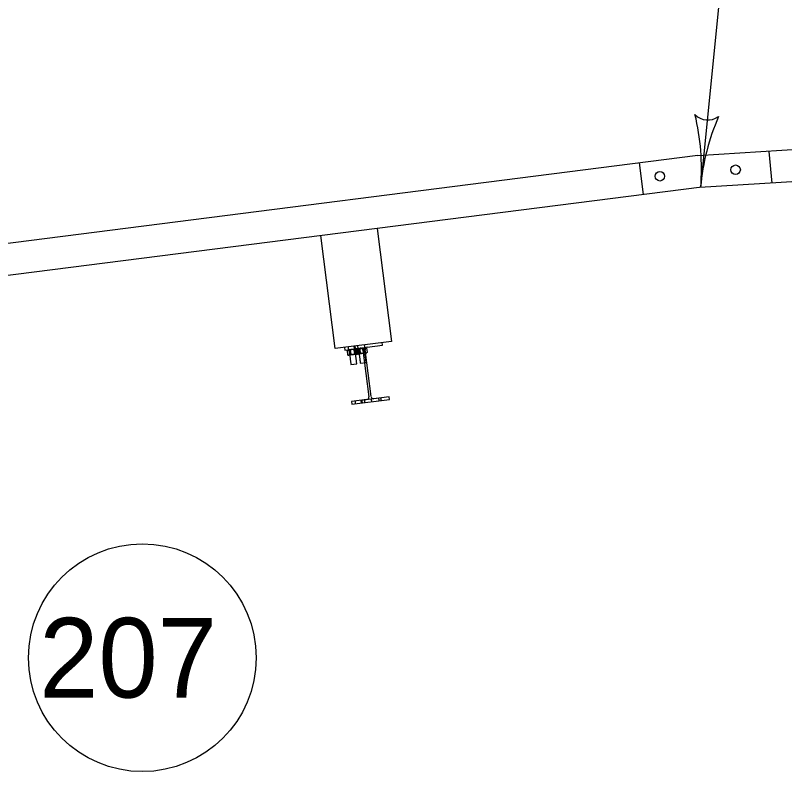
# Model space of a CAD drawing. Extents: x 503 to 668, y 143 to 243.
# Drawn here: x 576.82 to 583.58, y 223.45 to 230.09 of the extents above; entities that cross this region are included whole.
import ezdxf

# ---------------------------------------------------------------- set-up
doc = ezdxf.new("R2010")
doc.units = 0
for name, color, linetype in [('BR 2020 Reprint', 7, 'Continuous'), ('Level 1', 7, 'Continuous'), ('Level 2', 7, 'Continuous'), ('SB_STD_SEPIA', 7, 'Continuous')]:
    doc.layers.add(name, color=color, linetype=linetype)

msp = doc.modelspace()

# ---------------------------------------------------------------- linework, layer by layer
at = {"layer": 'BR 2020 Reprint'}
for centre, radius, start, end in [((582.9047, 229.3268), 0.1577, 223.91986, 306.03655), ((580.8771, 228.7468), 1.9711, 355.14526, 13.81404), ((584.805, 228.4132), 1.9711, 156.49242, 175.13915), ((580.8771, 228.7468), 1.9711, 355.13303, 355.14526)]:
    msp.add_arc(centre, radius, start, end, dxfattribs=at)
at = {"layer": 'Level 1'}
for p, q in [((582.8163, 228.8591), (595.2911, 229.6513)), ((582.834, 228.5794), (595.4483, 229.3804)), ((583.44, 228.894), (583.4648, 228.6148)), ((582.8163, 228.8591), (572.6905, 227.5677)), ((582.2996, 228.7932), (582.3351, 228.5152)), ((582.8517, 228.5811), (572.726, 227.2897)), ((579.9998, 228.2174), (580.1263, 227.2254)), ((579.6303, 227.1622), (579.5038, 228.1541)), ((580.1263, 227.2254), (579.6303, 227.1622)), ((579.713, 227.1727), (579.716, 227.1496)), ((579.7957, 227.1833), (579.7986, 227.1601)), ((579.9115, 227.1745), (580.0466, 227.1917)), ((580.0466, 227.1917), (580.0437, 227.2149)), ((579.716, 227.1496), (579.8511, 227.1668)), ((579.7348, 227.1438), (579.7394, 227.1079)), ((579.7396, 227.1496), (579.7421, 227.1499)), ((579.772, 227.1538), (579.7421, 227.1499)), ((579.7779, 227.1075), (579.7479, 227.1037)), ((579.7506, 227.1458), (579.7552, 227.1099)), ((579.7742, 227.1539), (579.7525, 227.1512)), ((579.8006, 227.1546), (579.7567, 227.149)), ((579.7803, 227.1106), (579.7619, 227.1083)), ((579.7632, 227.1474), (579.7678, 227.1115)), ((579.772, 227.1538), (579.8083, 227.1584)), ((579.8042, 227.1578), (579.7742, 227.1539)), ((579.8142, 227.1122), (579.7779, 227.1075)), ((579.7803, 227.1106), (579.8058, 227.1139)), ((579.7948, 227.1514), (579.7994, 227.1155)), ((579.8074, 227.153), (579.8119, 227.1171)), ((579.8083, 227.1584), (579.8171, 227.1595)), ((579.823, 227.1133), (579.8142, 227.1122)), ((579.8175, 227.1543), (579.8221, 227.1184)), ((579.8222, 227.1602), (579.8247, 227.1605)), ((579.8232, 227.155), (579.8277, 227.1192)), ((579.8547, 227.1643), (579.8247, 227.1605)), ((579.8306, 227.1143), (579.8281, 227.1139)), ((579.8606, 227.1181), (579.8306, 227.1143)), ((579.8333, 227.1563), (579.8379, 227.1204)), ((579.8833, 227.1651), (579.8394, 227.1595)), ((579.863, 227.1212), (579.8446, 227.1188)), ((579.8459, 227.1579), (579.8504, 227.122)), ((579.8547, 227.1643), (579.891, 227.1689)), ((579.8868, 227.1683), (579.8568, 227.1645)), ((579.8969, 227.1227), (579.8606, 227.1181)), ((579.863, 227.1212), (579.8885, 227.1244)), ((579.8744, 227.1488), (579.9268, 226.7379)), ((579.8775, 227.1619), (579.882, 227.1261)), ((579.89, 227.1636), (579.8946, 227.1277)), ((579.891, 227.1689), (579.8998, 227.17)), ((579.9458, 226.7404), (579.8934, 227.1512)), ((579.9057, 227.1238), (579.8969, 227.1227)), ((579.9058, 227.1656), (579.9104, 227.1297)), ((579.7479, 227.1037), (579.7455, 227.1034)), ((579.8515, 227.0337), (579.9032, 227.0403)), ((579.7688, 227.0231), (579.8205, 227.0297)), ((579.9088, 226.7146), (579.7736, 226.6974)), ((579.7766, 226.6743), (580.1072, 226.7164)), ((579.9914, 226.7252), (579.8563, 226.7079)), ((579.8563, 226.7079), (579.8592, 226.6848)), ((580.1043, 226.7396), (579.9691, 226.7223)), ((580.1072, 226.7164), (580.1043, 226.7396)), ((579.7736, 226.6974), (579.7766, 226.6743))]:
    msp.add_line(p, q, dxfattribs=at)
for centre in [(583.148, 228.7329), (582.4827, 228.6753)]:
    msp.add_circle(centre, 0.0417, dxfattribs=at)
for centre, start, end in [((579.9141, 227.1538), 97.26833, 187.26764), ((579.8538, 227.1461), 7.26873, 97.26804), ((579.9061, 226.7353), 277.26833, 7.26764), ((579.9665, 226.743), 187.26873, 277.26804)]:
    msp.add_arc(centre, 0.0208, start, end, dxfattribs=at)
for points, degree in [([(579.744, 227.1767), (579.747, 227.1535)], 1), ([(579.809, 227.1614), (579.806, 227.1846)], 1), ([(579.8267, 227.1872), (579.8296, 227.1641)], 1), ([(579.8916, 227.172), (579.8887, 227.1951)], 1), ([(579.7483, 227.1507), (579.7464, 227.1503), (579.7422, 227.1493), (579.7379, 227.1464), (579.7355, 227.1444), (579.7348, 227.1438)], 3), ([(579.7348, 227.1438), (579.7358, 227.1452), (579.7376, 227.1479), (579.7405, 227.1497), (579.742, 227.1499), (579.7421, 227.1499)], 3), ([(579.7396, 227.1496), (579.7371, 227.1469)], 1), ([(579.7394, 227.1079), (579.7407, 227.1067), (579.7431, 227.1046), (579.7464, 227.1035), (579.7479, 227.1037), (579.7479, 227.1037)], 3), ([(579.7542, 227.1045), (579.7522, 227.1045), (579.748, 227.1044), (579.743, 227.1061), (579.7402, 227.1075), (579.7394, 227.1079)], 3), ([(579.7421, 227.1499), (579.7432, 227.1498), (579.7459, 227.1497), (579.7486, 227.1476), (579.7501, 227.1462), (579.7506, 227.1458)], 3), ([(579.7424, 227.1054), (579.7455, 227.1034)], 1), ([(579.7479, 227.1037), (579.7491, 227.1041), (579.7516, 227.1049), (579.7537, 227.1076), (579.7548, 227.1093), (579.7552, 227.1099)], 3), ([(579.7632, 227.1474), (579.7609, 227.1484), (579.7562, 227.1506), (579.751, 227.1511), (579.7484, 227.1507), (579.7483, 227.1507)], 3), ([(579.772, 227.1538), (579.7715, 227.1537), (579.7682, 227.1532), (579.7621, 227.1516), (579.7556, 227.1486), (579.7518, 227.1465), (579.7506, 227.1458)], 3), ([(579.7521, 227.1542), (579.7525, 227.1513)], 1), ([(579.7525, 227.1513), (579.7584, 227.1051)], 1), ([(579.7525, 227.1513), (579.7525, 227.1512)], 1), ([(579.7525, 227.1512), (579.7567, 227.149)], 1), ([(579.7678, 227.1115), (579.7658, 227.1099), (579.7618, 227.1067), (579.7568, 227.1049), (579.7543, 227.1045), (579.7542, 227.1045)], 3), ([(579.7779, 227.1075), (579.7774, 227.1075), (579.7741, 227.1071), (579.7678, 227.1072), (579.7607, 227.1084), (579.7566, 227.1095), (579.7552, 227.1099)], 3), ([(579.7567, 227.149), (579.7619, 227.1083)], 1), ([(579.7619, 227.1083), (579.7584, 227.1051)], 1), ([(579.7584, 227.1051), (579.7688, 227.0231)], 1), ([(579.7846, 227.1554), (579.7841, 227.1553), (579.7808, 227.1548), (579.7747, 227.1532), (579.7682, 227.1503), (579.7644, 227.1481), (579.7632, 227.1474)], 3), ([(579.7905, 227.1092), (579.79, 227.1091), (579.7867, 227.1087), (579.7804, 227.1088), (579.7733, 227.11), (579.7691, 227.1111), (579.7678, 227.1115)], 3), ([(579.7948, 227.1514), (579.7928, 227.1519), (579.7882, 227.1532), (579.7805, 227.1543), (579.7749, 227.154), (579.772, 227.1538)], 3), ([(579.7994, 227.1155), (579.7976, 227.1145), (579.7934, 227.1121), (579.7863, 227.1091), (579.7807, 227.1081), (579.7779, 227.1075)], 3), ([(579.8074, 227.153), (579.8054, 227.1535), (579.8007, 227.1548), (579.7931, 227.1559), (579.7875, 227.1556), (579.7846, 227.1554)], 3), ([(579.8119, 227.1171), (579.8102, 227.1161), (579.806, 227.1138), (579.7989, 227.1107), (579.7933, 227.1097), (579.7905, 227.1092)], 3), ([(579.7948, 227.1514), (579.7968, 227.153), (579.8007, 227.1562), (579.8057, 227.158), (579.8083, 227.1584), (579.8083, 227.1584)], 3), ([(579.7994, 227.1155), (579.8017, 227.1145), (579.8063, 227.1123), (579.8116, 227.1119), (579.8141, 227.1122), (579.8142, 227.1122)], 3), ([(579.8006, 227.1546), (579.8042, 227.1578)], 1), ([(579.8058, 227.1139), (579.8006, 227.1546)], 1), ([(579.8042, 227.1579), (579.8038, 227.1608)], 1), ([(579.8101, 227.1116), (579.8042, 227.1579)], 1), ([(579.8042, 227.1578), (579.8042, 227.1579)], 1), ([(579.8101, 227.1116), (579.8058, 227.1139)], 1), ([(579.8146, 227.1592), (579.8135, 227.1588), (579.811, 227.158), (579.8089, 227.1553), (579.8077, 227.1536), (579.8074, 227.153)], 3), ([(579.8083, 227.1584), (579.8103, 227.1584), (579.8146, 227.1585), (579.8195, 227.1568), (579.8223, 227.1554), (579.8232, 227.155)], 3), ([(579.8205, 227.0297), (579.8101, 227.1116)], 1), ([(579.8205, 227.113), (579.8193, 227.1131), (579.8167, 227.1132), (579.814, 227.1153), (579.8124, 227.1167), (579.8119, 227.1171)], 3), ([(579.8142, 227.1122), (579.8162, 227.1126), (579.8203, 227.1136), (579.8247, 227.1165), (579.827, 227.1185), (579.8277, 227.1192)], 3), ([(579.8201, 227.1574), (579.8197, 227.1577), (579.8182, 227.1589), (579.8161, 227.1594), (579.8146, 227.1592), (579.8146, 227.1592)], 3), ([(579.8202, 227.1575), (579.8171, 227.1595)], 1), ([(579.831, 227.1613), (579.829, 227.1608), (579.8249, 227.1599), (579.8206, 227.1569), (579.8182, 227.1549), (579.8175, 227.1543)], 3), ([(579.8175, 227.1543), (579.8185, 227.1558), (579.8202, 227.1584), (579.8232, 227.1603), (579.8247, 227.1605), (579.8247, 227.1605)], 3), ([(579.8222, 227.1602), (579.8198, 227.1574)], 1), ([(579.8232, 227.155), (579.8201, 227.1574)], 1), ([(579.8253, 227.1161), (579.8251, 227.1157), (579.8239, 227.1142), (579.822, 227.1132), (579.8205, 227.113), (579.8205, 227.113)], 3), ([(579.8221, 227.1184), (579.8234, 227.1173), (579.8258, 227.1151), (579.8291, 227.1141), (579.8306, 227.1143), (579.8306, 227.1143)], 3), ([(579.8369, 227.1151), (579.8349, 227.115), (579.8306, 227.1149), (579.8257, 227.1167), (579.8229, 227.118), (579.8221, 227.1184)], 3), ([(579.823, 227.1133), (579.8254, 227.116)], 1), ([(579.8247, 227.1605), (579.8259, 227.1604), (579.8285, 227.1602), (579.8312, 227.1582), (579.8328, 227.1568), (579.8333, 227.1563)], 3), ([(579.8251, 227.116), (579.8281, 227.1139)], 1), ([(579.8277, 227.1192), (579.8253, 227.1161)], 1), ([(579.8306, 227.1143), (579.8317, 227.1146), (579.8342, 227.1155), (579.8363, 227.1181), (579.8375, 227.1199), (579.8379, 227.1204)], 3), ([(579.8459, 227.1579), (579.8435, 227.159), (579.8389, 227.1611), (579.8336, 227.1616), (579.8311, 227.1613), (579.831, 227.1613)], 3), ([(579.8547, 227.1643), (579.8542, 227.1642), (579.8509, 227.1638), (579.8448, 227.1621), (579.8383, 227.1592), (579.8345, 227.157), (579.8333, 227.1563)], 3), ([(579.8348, 227.1647), (579.8352, 227.1618)], 1), ([(579.8352, 227.1618), (579.8411, 227.1156)], 1), ([(579.8352, 227.1618), (579.8352, 227.1617)], 1), ([(579.8352, 227.1617), (579.8394, 227.1595)], 1), ([(579.8504, 227.122), (579.8484, 227.1204), (579.8445, 227.1172), (579.8395, 227.1154), (579.837, 227.1151), (579.8369, 227.1151)], 3), ([(579.8606, 227.1181), (579.8601, 227.118), (579.8568, 227.1176), (579.8505, 227.1177), (579.8434, 227.1189), (579.8392, 227.1201), (579.8379, 227.1204)], 3), ([(579.8394, 227.1595), (579.8446, 227.1188)], 1), ([(579.8446, 227.1188), (579.8411, 227.1156)], 1), ([(579.8411, 227.1156), (579.8515, 227.0337)], 1), ([(579.8673, 227.1659), (579.8668, 227.1658), (579.8635, 227.1654), (579.8574, 227.1637), (579.8508, 227.1608), (579.8471, 227.1586), (579.8459, 227.1579)], 3), ([(579.8732, 227.1197), (579.8727, 227.1196), (579.8693, 227.1192), (579.8631, 227.1193), (579.856, 227.1205), (579.8518, 227.1217), (579.8504, 227.122)], 3), ([(579.8775, 227.1619), (579.8755, 227.1625), (579.8708, 227.1637), (579.8632, 227.1649), (579.8576, 227.1645), (579.8547, 227.1643)], 3), ([(579.882, 227.1261), (579.8803, 227.1251), (579.8761, 227.1227), (579.869, 227.1197), (579.8634, 227.1186), (579.8606, 227.1181)], 3), ([(579.89, 227.1636), (579.8881, 227.1641), (579.8834, 227.1653), (579.8758, 227.1665), (579.8701, 227.1661), (579.8673, 227.1659)], 3), ([(579.8946, 227.1277), (579.8928, 227.1267), (579.8886, 227.1243), (579.8815, 227.1213), (579.876, 227.1202), (579.8732, 227.1197)], 3), ([(579.8775, 227.1619), (579.8794, 227.1636), (579.8834, 227.1668), (579.8884, 227.1686), (579.8909, 227.1689), (579.891, 227.1689)], 3), ([(579.882, 227.1261), (579.8844, 227.125), (579.889, 227.1229), (579.8943, 227.1224), (579.8968, 227.1227), (579.8969, 227.1227)], 3), ([(579.8833, 227.1651), (579.8868, 227.1683)], 1), ([(579.8885, 227.1244), (579.8833, 227.1651)], 1), ([(579.8868, 227.1684), (579.8865, 227.1713)], 1), ([(579.8927, 227.1222), (579.8868, 227.1684)], 1), ([(579.8868, 227.1683), (579.8868, 227.1684)], 1), ([(579.8927, 227.1222), (579.8885, 227.1244)], 1), ([(579.8973, 227.1697), (579.8962, 227.1694), (579.8937, 227.1685), (579.8915, 227.1659), (579.8904, 227.1641), (579.89, 227.1636)], 3), ([(579.891, 227.1689), (579.893, 227.169), (579.8972, 227.1691), (579.9022, 227.1673), (579.905, 227.166), (579.9058, 227.1656)], 3), ([(579.9032, 227.0403), (579.8927, 227.1222)], 1), ([(579.9032, 227.1235), (579.902, 227.1236), (579.8994, 227.1238), (579.8966, 227.1258), (579.8951, 227.1272), (579.8946, 227.1277)], 3), ([(579.8969, 227.1227), (579.8989, 227.1232), (579.903, 227.1241), (579.9073, 227.1271), (579.9097, 227.1291), (579.9104, 227.1297)], 3), ([(579.9027, 227.1679), (579.9024, 227.1682), (579.9009, 227.1694), (579.8988, 227.1699), (579.8973, 227.1697), (579.8973, 227.1697)], 3), ([(579.9028, 227.168), (579.8998, 227.17)], 1), ([(579.9058, 227.1656), (579.9027, 227.1679)], 1), ([(579.908, 227.1267), (579.9077, 227.1263), (579.9066, 227.1247), (579.9047, 227.1237), (579.9032, 227.1235), (579.9032, 227.1235)], 3), ([(579.9057, 227.1238), (579.9081, 227.1266)], 1), ([(579.9104, 227.1297), (579.908, 227.1267)], 1), ([(579.8046, 226.7014), (579.8076, 226.6782)], 1), ([(579.8696, 226.6861), (579.8666, 226.7093)], 1), ([(579.8873, 226.7119), (579.8902, 226.6888)], 1), ([(579.9522, 226.6967), (579.9493, 226.7198)], 1), ([(580.0113, 226.7277), (580.0142, 226.7046)], 1), ([(580.0349, 226.7072), (580.032, 226.7304)], 1)]:
    msp.add_open_spline(points, degree=degree, dxfattribs=at)
at = {"layer": 'Level 2'}
msp.add_circle((577.9365, 224.4486), 1, dxfattribs=at)
at = {"layer": 'SB_STD_SEPIA'}
msp.add_line((583.4087, 234.3308), (582.841, 228.58), dxfattribs=at)

# ---------------------------------------------------------------- texts
at = {"layer": 'Level 2'}
msp.add_text('207', height=0.7, dxfattribs=at).set_placement((577.0303, 224.0986))

doc.saveas('drawing.dxf')
